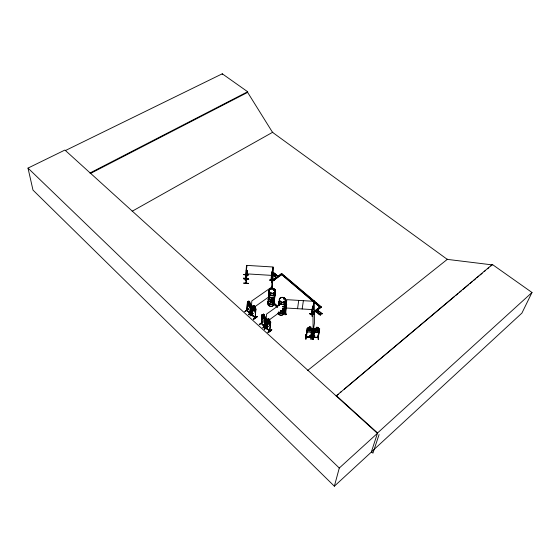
<?xml version="1.0" encoding="UTF-8"?>
<svg xmlns="http://www.w3.org/2000/svg" width="560" height="560" viewBox="0 0 560 560"><rect width="100%" height="100%" fill="white"/><g stroke="black" fill="none" stroke-linecap="round" stroke-linejoin="round"><path stroke-width="0.84" d="M286.692 304.633L286.23 304.612L286.692 304.633L285.684 312.963L285.236 312.48L285.733 312.963L285.285 312.984L286.853 299.67L313.957 301.315L311.843 314.538M285.201 310.709L285.159 314.867L284.942 310.842M285.32 312.683L285.285 312.963M222.264 74.438L222.278 73.801L65.422 150.542M274.239 280.315L269.423 280.049L274.239 280.462M314.776 336L309.68 335.692M314.797 335.825L309.708 335.545M271.481 282.198L271.579 278.341M271.789 271.964L272.23 272.118L271.789 271.964L270.963 280.413L271.488 280.427L271.418 279.951M271.698 282.219L271.537 278.509M271.803 278.502L271.432 282.226L271.558 278.334M271.894 280.812L272.706 272.132L271.894 280.812L271.719 280.168M271.047 280.42L270.998 279.951L271.467 279.993M271.929 288.358L272.391 275.415M246.512 268.345L246.491 268.961M246.75 274.057L246.792 273.175M246.799 273.014C246.799 274.491 246.771 270.557 246.799 274.19M371.35 451.969L521.906 313.103L532 292.488L492.359 264.481L492.198 264.88L447.286 259.371L272.524 132.349L247.639 92.386L247.667 91.749L222.278 73.801M248.248 278.845L243.453 278.215L248.269 278.495M243.691 274.673L248.493 274.967L243.705 274.463M243.712 283.045L248.556 283.318M246.911 271.32L246.645 275.653M243.964 279.307L248.801 279.426M245.553 280.602L245.77 276.892M245.714 278.705L246.204 278.418L246.225 278.88L245.693 278.852L246.008 274.855M246.113 275.737L245.938 278.516L246.659 266.525M246.295 272.692L246.694 265.727M246.666 267.113L246.358 272.209M246.176 278.88L245.798 278.712M243.439 278.369L248.262 278.642M246.953 271.768L246.778 271.159L246.05 283.178L246.491 279.482M246.274 283.115L247.044 270.319L246.792 273.42M244.874 311.507L248.752 308.903L245.056 311.514M246.617 266.791L246.351 271.096M246.596 267.064L246.75 265.657M246.512 269.5L246.561 267.904L246.554 268.863M248.507 274.757L243.698 274.603M247.303 310.618L246.869 310.513L247.506 302.141L247.338 310.674L246.855 310.128M247.03 310.037L247.17 310.73M247.205 310.765L247.38 302.232M246.764 273.896L246.785 273.294M246.246 283.115L246.477 279.16L246.218 279.783M246.841 273.714L246.603 277.599L246.729 274.498L246.54 274.827M252.112 312.109L248.409 314.727L252.126 311.941M245.777 278.411L246.029 274.512M246.484 266.511L246.673 266.868M246.554 268.758L246.701 266.455M246.778 271.159L246.96 271.544L246.988 270.312M250.873 304.486L247.926 301.469L248.689 302.183L248.759 301.063L248.731 302.155L248.15 302.001L248.024 303.912L248.528 305.221L249.571 306.159L250.187 305.844L249.879 302.064L248.759 301.063L249.837 302.092L249.732 303.121L250.908 304.458L250.25 307.867M247.982 301.49L247.555 301.455L246.827 310.45L250.166 313.432L250.537 304.85L250.173 313.467L250.873 304.437M250.537 304.85L249.858 313.215M250.999 313.943L251.818 300.93L271.635 287.119L271.474 288.792M251.069 313.586L250.908 314.23L251.685 305.676M251.237 314.013L251.3 313.712M252.168 315.245L252.539 306.635L251.825 314.993L252.168 315.245L251.993 314.517M255.934 308.966L255.164 317.968L251.783 314.923L252.581 305.949L255.976 308.987L255.276 312.382M251.944 314.517L252.189 314.944L252.056 314.552M252.427 308.721L252.546 305.977L253.729 306.691L253.813 305.571L254.947 306.579L255.227 310.359L254.604 310.667L253.554 309.722L253.05 308.406L253.183 306.502L253.771 306.663M252.847 306.915L252.133 315.21M252.525 315.56C248.318 313.894 247.191 309.89 252.483 315.721M253.589 319.41C256.487 315.441 260.085 315.707 253.428 319.228M255.591 309.372L255.164 317.968L254.8 317.646L255.213 317.674M255.052 317.289L255.325 317.849L254.828 317.415M263.067 321.937L259.406 324.499M261.562 323.715L261.919 315.238L262.36 315.427L261.534 323.722L262.066 314.489L262.556 314.51M261.394 323.015L261.59 323.421L262.108 314.461M261.429 323.036L261.66 323.575L261.205 323.078L261.212 323.463M263.074 321.923L259.217 324.485M259.364 324.611L263.109 321.818M263.536 325.528C275.065 336.483 254.646 317.289 267.008 328.811M264.439 315.161L264.348 316.183L265.552 317.548L264.761 326.396L264.278 325.85M264.523 315.133L263.333 314.132L264.523 315.133L264.39 316.183L264.936 317.009L264.761 318.899L264.117 319.193L262.549 316.918L262.717 315.021L263.319 315.196M264.264 325.934L264.572 326.452L265.16 317.926L264.635 326.487L261.233 323.449M265.16 317.926L264.299 326.221M264.306 329.091L268.191 326.396L264.495 329.105M285.46 305.172L285.789 304.934L284.55 313.362L286.405 299.852L266.588 314.076L265.433 327.278M266.259 319.564L265.461 326.991M265.671 327.075L265.636 326.599L265.23 326.907M269.367 330.757L269.724 331.114L270.746 322.189L267.708 319.081L267.267 319.074L266.595 328.279L267.078 319.858L267.526 320.047L266.658 328.314L266.336 327.705M270.949 280.399L270.984 279.965M269.43 330.498L269.885 331.016L266.462 327.901M266.567 328.265L267.526 320.047M271.432 280.427L272.72 266.973L246.512 265.37L245.315 280.637L245.798 276.934M271.754 280.504L272.461 280.994L281.722 274.582L272.44 281.253L271.796 280.7L271.936 280.14M272.013 279.335L273.203 266.987L272.328 289.03M272.111 283.234L273.231 274.064M271.985 286.72L272.804 278.327M273.301 273.658L273.686 272.559L273.623 273.819L275.051 273.721L273.623 273.819M275.051 273.721L273.567 274.05L275.037 273.889M273.686 272.559L273.931 272.958M271.684 329.532C271.04 332.269 263.445 334.229 271.705 329.567M268.499 319.823L267.883 319.641L267.701 321.531L268.198 322.854L269.276 323.82L269.934 323.533L269.724 319.767L268.562 318.731L269.682 319.802L269.535 320.817L270.746 322.189M273.973 275.807L275.436 275.478L275.366 275.884L273.973 275.807L275.422 275.646L275.821 274.372L276.066 274.771L275.821 274.372M274.225 276.017L273.987 275.632M270.347 322.567L269.717 331.072L266.273 327.964M275.065 276.731L275.387 275.709L274.239 275.849M275.709 275.87L275.779 275.464L277.193 275.541L275.709 275.87L275.331 276.962M277.697 306.334L274.435 303.478L273.735 303.975L276.976 307.09M277.179 275.709L276.941 275.324M274.435 303.478L277.676 306.586M277.487 276.759L281.75 273.581L321.377 306.992L314.062 312.683M284.438 313.383L284.956 308.224M284.459 313.173L284.872 312.837M284.354 313.25L285.663 304.829M285.166 314.692L285.18 310.828M283.591 312.018L286.559 314.377M297.556 308.693L298.725 300.391M269.85 330.96L266.301 327.726M302.162 308.973L303.38 300.671M312.13 335.398L312.137 335.818L313.677 327.327L313.502 327.698M313.495 327.32L312.081 335.727L312.151 335.076L312.382 335.482M312.676 306.348L313.124 306.236L312.669 306.208L311.304 314.531L311.934 313.957M313.278 306.194L313.446 305.844L311.92 314.342M312.165 314.328L314.272 300.783L314.538 322.7L312.34 335.741M261.261 323.155L264.705 326.312M305.62 334.929L305.886 339.164L305.592 334.95M311.213 332.255L307.251 332.024L306.831 330.995L307.265 328.251L307.923 327.929L312.354 328.608L310.877 337.477C311.353 336.679 304.423 336.189 306.341 337.204L307.692 328.944L307.223 328.916L307.692 328.944M309.533 313.824L314.531 313.915L309.533 313.6M307.923 327.978L307.265 328.3L305.879 337.134L310.45 337.05M306.376 337.001L306.341 337.183M314.692 311.108L320.019 306.915L310.73 314.062L311.423 314.657L312.739 313.67M310.653 328.125L311.451 328.517L311.136 330.393L310.156 331.142L308.581 331.044L307.867 330.197L308.168 328.321L309.071 328.034L309.239 327.019L310.884 327.131L309.183 327.033M311.395 314.531L312.669 306.208M311.423 314.657L321.377 306.992M311.353 314.055L311.794 314.538L311.836 314.069M310.884 327.089L310.66 328.174L311.878 328.167M310.975 337.141L310.415 337.407L311.031 337.001M310.52 337.435L311.815 329.189L312.284 329.364L311.815 329.189M311.038 335.258L311.052 339.304M252.266 315.098L251.818 314.608L255.269 317.8M310.912 337.449L310.975 337.001M311.85 331.289L312.298 328.566M250.292 313.341L246.904 310.205M317.947 312.074L316.498 311.99L318.017 311.647L317.961 313.236L318.325 311.885L319.837 311.71L318.297 312.053L318.367 311.633L319.837 311.71M316.771 312.221L316.526 311.822M314.181 331.233L314.58 332.276L318.493 332.542L319.676 328.895L315.245 328.223L314.643 328.601L313.208 337.463L314.538 329.203L315.007 329.231L314.545 329.35M313.124 339.444L313.096 335.083L313.124 339.283M317.674 312.991L317.975 311.906L316.799 312.053M313.614 337.484L313.614 336.966C312.564 337.428 314.377 336.637 313.614 337.449L315.007 329.231M317.961 313.236L317.702 312.823M318.353 310.457L318.612 310.863L318.353 310.457L317.989 311.815L316.498 311.99M316.344 328.335L316.526 327.278L318.22 327.376L318.045 328.384M318.808 313.957L320.327 313.607L320.25 314.034L318.808 313.957L320.299 313.775L320.663 312.41L320.922 312.823L320.663 312.41M316.4 328.37L316.575 327.313L318.164 327.453L317.982 328.461M319.081 314.188L318.836 313.789M319.802 311.878L319.564 311.479M246.96 310.338L247.037 310.072M320.663 307.748L281.078 274.043L320.005 307.188M319.984 314.958L320.271 315.203L320.285 313.866L319.109 314.02M322.119 313.838L321.874 313.439L320.677 313.593L320.607 314.02L322.119 313.838L321.874 313.439M318.094 337.736L319.599 329.504L319.13 329.476L317.632 337.687L318.143 337.232L318.199 337.722L319.676 328.846M318.276 339.71L318.199 335.391L318.276 339.584M283.724 298.62L283.801 299.026M280.343 301.504L280.637 301.35M274.05 290.143L273.931 289.59M273.798 289.555L274.155 290.031M270.543 292.369L270.151 292.334M492.359 264.481L336.189 395.955L338.198 394.268M247.639 92.386L90.216 173.586L90.118 172.928L64.911 150.052L28 168.091L32.991 190.092L334.355 486.199L339.283 468.034L377.426 433.335L90.636 173.369M320.271 315.203L320.635 313.852L322.147 313.67M320.95 312.655L320.649 313.761L321.846 313.607M318.64 310.695L318.339 311.801L319.536 311.647M532 292.488L377.545 432.971L371.301 452.123L334.355 486.199M379.078 434.56L372.932 453.166L371.49 451.836M275.345 276.787L275.723 275.702L277.193 275.541M273.189 275.135L273.588 273.882M276.087 274.596L275.758 275.632L276.927 275.499M273.637 273.644L273.952 272.783M264.789 326.102L264.516 325.787L264.551 326.158M252.308 315.868L248.92 312.802M263.312 325.843L266.812 328.944M249.823 313.18L250.012 313.068M266.98 328.804L263.508 325.563M250.81 314.083L251.237 313.74M280.301 301.364L280.721 301.476L280.602 301.126M273.756 289.583L273.553 290.178M264.789 320.922C266.329 320.131 262.682 321.223 262.136 318.57L261.828 317.219M270.473 324.898L269.948 325.549L267.267 323.183L267.008 321.797L267.309 323.148M311.843 314.398L311.304 314.349L311.913 314.384M311.178 332.22L311.906 331.296M284.837 313.131L284.494 313.362M265.258 327.124L265.573 326.627M313.082 339.416L313.012 335.223M284.501 299.068C284.774 298.074 283.199 298.543 284.585 298.606M317.744 337.715L317.688 337.253L318.199 337.281M313.152 336.98L317.667 337.33M305.949 336.973L310.926 337.288M273.763 290.017L273.833 289.632M285.236 312.795L285.684 312.823M271.075 280.14L271.516 280.126M340.207 392.581L341.544 391.454M344.225 389.207L454.699 296.387M456.036 295.26L458.045 293.573M459.389 292.446L461.398 290.759M462.735 289.632L468.762 284.571M470.099 283.444L472.108 281.757M473.445 280.63L475.454 278.943M476.798 277.816L478.807 276.129M480.144 275.009L482.153 273.322M484.162 271.628L485.499 270.508M487.508 268.821L488.845 267.694M490.854 266.007L492.198 264.88M307.51 370.566L447.601 259.126M286.517 314.552L283.633 311.864M267.96 332.423L271.845 329.84M271.705 329.7L268.156 332.591M266.455 318.885L265.993 319.025M264.481 329.273L267.988 326.396M266.56 324.926L262.843 327.789L266.546 325.094M268.457 319.753L267.267 319.074M265.818 322.35L267.218 321.342M269.311 319.823L285.397 308.168M261.583 323.505L264.397 325.836M265.552 317.548L262.542 314.461L263.277 315.224L263.375 314.104L263.284 315.126M253.4 319.242L257.124 316.435M253.449 319.27L257.292 316.764M251.804 305.788L251.349 305.921M249.816 316.001L253.519 313.376M255.304 312.438L252.665 310.072L252.392 308.693L252.707 310.044M252.189 315.028L254.954 317.324M255.64 308.294L253.813 305.571M248.409 314.727L252.287 312.242M251.244 309.267L252.644 308.287M254.744 306.81L269.423 296.471M245.042 311.682L248.563 308.917M250.271 307.923L247.66 305.578L247.38 304.199M247.219 310.548L249.97 312.823M247.66 305.578L247.422 304.227M272.531 279.951L281.75 273.581M271.796 280.7L276.066 277.746M132.181 211.239L272.839 132.167M283.99 298.893L284.256 298.487M270.431 292.656L270.445 292.292M90.118 172.928L247.667 91.749M314.587 328.587L315.266 328.258M286.552 314.496L283.64 311.976M246.092 282.464L246.001 283.101M316.4 328.321L315.49 328.608L315.168 330.484L315.875 331.331L317.45 331.429L318.437 330.68L318.773 328.804L317.982 328.419M284.382 299.068L283.836 298.977M280.609 301.574L280.728 301.196M312.851 339.409L312.823 335.216M285.74 312.697L285.285 312.655M318.15 337.442L317.737 337.253M246.197 278.908L246.666 270.424L246.225 270.403M247.513 301.483L247.968 301.441M266.623 327.985L266.518 327.628M269.724 330.785L269.612 330.421M262.101 314.538L262.514 314.538M309.54 313.747L314.517 314.027M311.353 314.237L311.787 314.258M246.218 270.529L246.659 270.557M285.838 307.986L312.599 309.603M307.937 328.013L309.022 328.041M319.599 329.651L319.13 329.476M318.199 337.575L313.208 337.442M313.159 337.421L318.094 337.526M310.926 337.435L305.984 337.162M246.029 273.819L271.915 275.401M243.698 283.206L248.542 283.5M250.887 313.964L251.279 313.964M311.045 339.444L310.989 335.104M312.067 312.466L312.158 316.484L312.137 314.048M273.581 290.122L274.246 290.22L274.309 289.744M281.722 273.833L321.328 307.244M310.772 313.81L311.465 314.405M273.735 303.975L277.655 307.412M266.728 325.234L263.032 327.957M336.28 395.577L377.545 432.971M28 168.091L339.283 468.034M307.3 331.989L306.831 330.995M314.125 331.282L314.531 332.304L318.458 332.465L319.193 331.583M261.912 317.219L262.206 318.535M312.914 309.071L313.138 330.904M310.464 336.966L310.464 337.407M305.865 334.817L305.886 339.164M274.792 295.127A3.122 2.443 5.8 0 1 271.271 297.983A3.129 2.45 5.8 0 1 269.108 294.189M269.108 294.189A3.122 2.443 5.8 0 0 271.271 297.983A3.129 2.45 5.8 0 0 274.799 295.127M274.561 294.364A3.171 2.485 5.8 0 1 273.749 297.472A3.171 2.485 5.8 0 1 269.668 297.227A3.171 2.485 5.8 0 1 269.08 294.035M274.687 297.71A3.122 2.45 5.8 0 1 270.683 299.845A3.122 2.45 5.8 0 1 268.926 296.135A3.129 2.45 5.8 0 0 271.082 299.929A3.129 2.45 5.8 0 0 274.603 297.066M274.694 297.556A3.115 2.443 5.8 0 1 270.697 299.684A3.115 2.443 5.8 0 1 268.94 295.981M274.617 296.968A3.129 2.457 5.8 0 1 271.089 299.838A3.129 2.457 5.8 0 1 268.926 296.03M274.792 292.054A3.185 2.485 5.7 0 1 272.328 295.631A3.185 2.485 5.7 0 1 268.961 292.306M274.54 294.133A3.122 2.443 5.8 0 1 273.742 297.192A3.122 2.443 5.8 0 1 269.731 296.947A3.129 2.45 5.8 0 1 269.143 293.804A3.122 2.443 5.8 0 0 269.731 296.947A3.129 2.45 5.8 0 0 273.742 297.192A3.129 2.45 5.8 0 0 274.547 294.126M274.806 291.935A3.185 2.485 5.7 0 1 272.342 295.512A3.185 2.485 5.7 0 1 268.968 292.18M274.134 301.616A3.101 2.443 5.8 0 1 270.634 304.472A3.101 2.443 5.8 0 1 268.492 300.685M274.19 301.476A3.143 2.478 5.8 0 1 270.641 304.374A3.143 2.478 5.8 0 1 268.471 300.538M273.658 302.89A3.094 2.45 5.8 0 1 271.257 306.411A3.094 2.45 5.8 0 1 267.981 303.142M273.658 302.771A3.087 2.436 5.8 0 1 271.264 306.271A3.087 2.436 5.8 0 1 268.002 303.016M274.659 297.892A3.115 2.443 5.8 0 1 270.669 300.027A3.115 2.443 5.8 0 1 268.912 296.324A3.108 2.436 5.8 0 0 270.669 300.02A3.108 2.436 5.8 0 0 274.652 297.892M274.596 297.143A3.129 2.45 5.8 0 1 271.068 300.006A3.129 2.45 5.8 0 1 268.912 296.205M274.127 298.599A3.157 2.478 5.8 0 1 273.315 301.7A3.157 2.478 5.8 0 1 269.269 301.455A3.157 2.478 5.8 0 1 268.681 298.27M274.169 301.238A3.101 2.443 5.8 0 1 270.669 304.094A3.101 2.443 5.8 0 1 268.527 300.307M274.078 298.746A3.108 2.45 5.8 0 1 271.663 302.26A3.108 2.45 5.8 0 1 268.373 298.991M274.197 301.364A3.143 2.478 5.8 0 1 270.655 304.262A3.143 2.478 5.8 0 1 268.485 300.419M274.141 298.48A3.157 2.478 5.8 0 1 271.691 302.05A3.157 2.478 5.8 0 1 268.359 298.732M274.113 298.361A3.115 2.45 5.8 0 1 271.705 301.882A3.115 2.45 5.8 0 1 268.408 298.606M284.97 305.256A3.157 2.492 6.9 0 1 282.695 306.894M279.174 305.508A3.157 2.492 6.9 0 1 279.244 303.016M285.026 305.137A3.206 2.527 6.9 0 1 282.723 306.796M279.153 305.396A3.206 2.527 6.9 0 1 279.223 302.862M284.746 307.034A3.143 2.485 6.9 0 1 282.485 308.672M278.726 305.382A3.143 2.485 6.9 0 1 279.055 304.801M285.299 302.841A3.213 2.534 6.9 0 1 282.989 304.5M281.33 304.402A3.213 2.534 6.9 0 1 279.475 300.559M285.012 304.871A3.164 2.492 6.9 0 1 282.744 306.509M279.216 305.13A3.164 2.492 6.9 0 1 279.286 302.631M285.243 302.96A3.171 2.499 6.9 0 1 282.968 304.598M280.567 304.206A3.171 2.499 6.9 0 1 279.167 301.294M285.159 304.367A3.206 2.527 6.9 0 1 282.737 306.677M279.167 305.277A3.206 2.527 6.9 0 1 279.237 302.743M285.313 302.722A3.213 2.534 6.9 0 1 283.003 304.381M281.344 304.283A3.213 2.534 6.9 0 1 279.489 300.44M285.292 302.575A3.171 2.499 6.9 0 1 283.01 304.213M281.372 304.115A3.171 2.499 6.9 0 1 279.545 300.328M284.193 311.717A3.129 2.485 7 0 1 281.54 313.39A3.129 2.485 7 0 1 278.46 311.969M284.249 311.598A3.171 2.52 7 0 1 281.967 313.25A3.171 2.52 7 0 1 278.922 312.41M283.703 311.682A3.122 2.492 7 0 1 282.114 315.147A3.122 2.492 7 0 1 277.949 313.229M283.71 311.556A3.115 2.478 7 0 1 282.121 315.007A3.115 2.478 7 0 1 277.977 313.096M284.704 307.377A3.143 2.485 6.9 0 1 282.45 309.008M278.684 305.718A3.143 2.485 6.9 0 1 279.013 305.137M284.732 307.265A3.157 2.499 6.9 0 1 282.464 308.903M278.684 305.606A3.157 2.499 6.9 0 1 279.013 305.025M284.55 308.035A3.185 2.527 7 0 1 283.668 310.429A3.185 2.527 7 0 1 280.588 310.905M284.354 310.702A3.129 2.485 7 0 1 282.373 312.893A3.129 2.485 7 0 1 278.985 312.144M284.487 308.175A3.136 2.492 7 0 1 283.626 310.534A3.136 2.492 7 0 1 280.581 311.003M284.382 310.835A3.171 2.52 7 0 1 282.373 313.054A3.171 2.52 7 0 1 278.936 312.298M284.655 308.581A3.185 2.527 7 0 1 280.602 310.786M284.627 308.448A3.143 2.492 7 0 1 280.623 310.625M248.703 302.498L248.584 304.409L249.627 305.34L249.753 303.436L248.703 302.498M248.969 301.469L249.62 302.407L248.969 301.469M253.75 307.006L253.61 308.91L254.66 309.855L254.8 307.951L253.75 307.006M254.023 305.977L254.674 306.929L254.023 305.977M263.291 315.532L263.123 317.429L264.194 318.388L264.362 316.491L263.291 315.532M263.585 314.517L264.243 315.469L263.585 314.517M268.52 318.759L268.422 319.781L268.562 318.731M268.464 320.159L268.282 322.049L269.36 323.015L269.542 321.125L268.464 320.159M268.772 319.144L269.437 320.103L268.772 319.144M309.015 328.37L308.714 330.246L310.289 330.337L310.604 328.461L309.015 328.37M309.491 327.208L310.457 327.607L309.491 327.208M316.337 328.657L316.015 330.533L317.59 330.631L317.919 328.755L316.337 328.657M316.827 327.495L317.786 327.894L316.827 327.495M248.234 302.162L248.871 303.975L248.052 304.521L249.081 304.395L249.984 306.25L249.333 304.381L250.11 303.835L249.123 303.954L248.234 302.162M253.274 306.67L253.904 308.483L253.071 309.022L254.114 308.903L255.017 310.765L254.373 308.889L255.164 308.357L254.163 308.462L253.33 306.698M249.102 312.543L252.511 315.728L249.109 312.529M262.808 315.189L263.431 317.009L262.57 317.534L263.641 317.429L264.544 319.305L263.907 317.429L264.726 316.911L263.704 316.995L262.808 315.189M267.981 319.809L268.597 321.636L267.715 322.147L268.807 322.056L269.717 323.939L269.08 322.056C270.571 322.021 269.591 320.614 268.87 321.622L268.037 319.844M308.385 328.391L309.274 329.609L307.958 330.736L309.575 329.847L310.884 330.911L309.974 329.644L311.241 328.601L309.68 329.399L308.385 328.391M315.707 328.678L316.582 329.903L315.259 331.023L316.883 330.134L318.178 331.198L317.282 329.938L318.549 328.853L316.988 329.686L315.707 328.678M269.948 292.537A3.143 2.45 5.7 0 0 275.233 291.746A3.143 2.45 5.7 0 0 271.481 288.519A3.157 2.457 5.7 0 0 269.934 292.551A3.157 2.457 5.7 0 0 275.24 291.753A3.157 2.457 5.7 0 0 271.481 288.519A3.143 2.45 5.7 0 0 269.948 292.537A3.136 2.443 5.7 0 0 275.226 291.746A3.136 2.443 5.7 0 0 271.481 288.526A3.136 2.443 5.7 0 0 269.948 292.537M269.927 292.74A3.143 2.45 5.7 0 0 275.212 291.949A3.143 2.45 5.7 0 0 271.46 288.715A3.143 2.45 5.7 0 0 269.927 292.74A3.136 2.443 5.7 0 0 275.205 291.949A3.136 2.443 5.7 0 0 271.467 288.729A3.136 2.443 5.7 0 0 269.934 292.733A3.136 2.443 5.7 0 0 275.205 291.942A3.136 2.443 5.7 0 0 271.467 288.722A3.136 2.443 5.7 0 0 269.934 292.74M269.927 292.628A3.157 2.457 5.7 0 0 275.233 291.83A3.157 2.457 5.7 0 0 271.474 288.596A3.157 2.457 5.7 0 0 269.927 292.628M272.314 295.729A3.136 2.45 5.7 0 0 274.736 292.208A3.143 2.45 5.7 0 1 272.314 295.729A3.143 2.45 5.7 0 1 268.989 292.446A3.136 2.45 5.7 0 0 272.314 295.729M272.349 295.337A3.136 2.45 5.7 0 0 274.778 291.823A3.143 2.457 5.7 0 1 272.349 295.344A3.143 2.457 5.7 0 1 269.024 292.061A3.136 2.45 5.7 0 0 272.349 295.337M282.471 308.826A3.15 2.492 6.9 0 0 284.732 307.188A3.157 2.499 6.9 0 1 282.471 308.826M279.027 304.955A3.15 2.492 6.9 0 0 278.698 305.536A3.157 2.499 6.9 0 1 279.027 304.948M280.196 301.441A3.178 2.499 6.9 0 0 285.523 300.629A3.178 2.499 6.9 0 0 281.701 297.339A3.178 2.499 6.9 0 0 280.196 301.441M280.175 301.637A3.171 2.492 6.9 0 0 285.495 300.832A3.171 2.492 6.9 0 0 281.68 297.542A3.171 2.492 6.9 0 0 280.175 301.637M280.182 301.532A3.185 2.506 6.9 0 0 285.516 300.72A3.185 2.506 6.9 0 0 281.687 297.423A3.185 2.506 6.9 0 0 280.182 301.532"/></g></svg>
